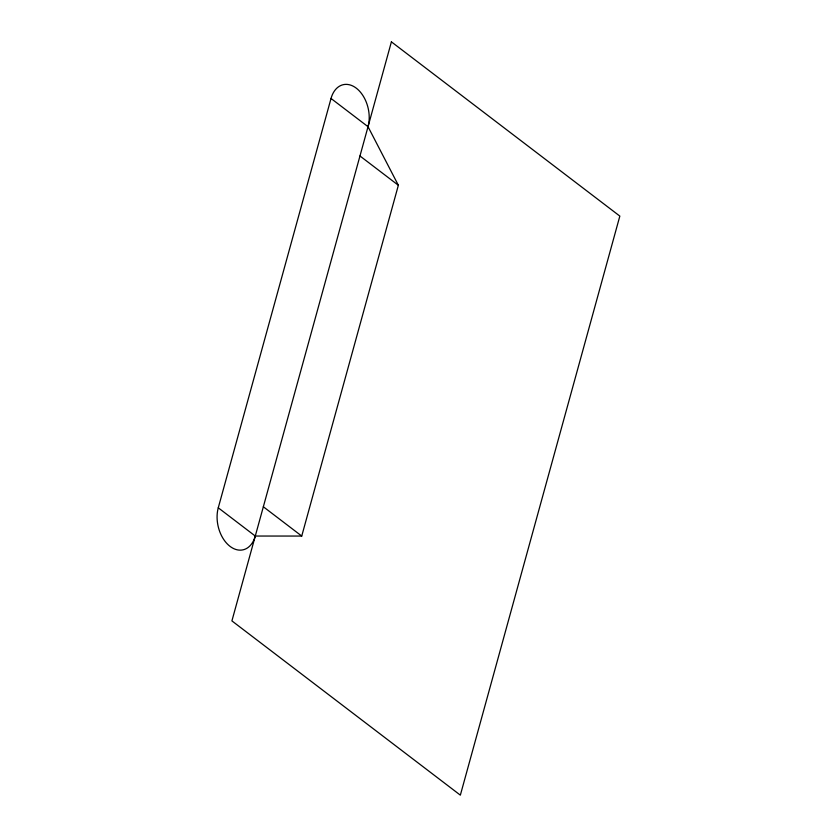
<?xml version="1.0" encoding="UTF-8"?>
<svg xmlns="http://www.w3.org/2000/svg" width="837" height="837" viewBox="0 0 837 837"><rect width="100%" height="100%" fill="white"/><g stroke="black" fill="none" stroke-linecap="round" stroke-linejoin="round"><path stroke-width="1.26" d="M218.269 507.808L331.023 98.473A28.604 19.136 77.3 0 1 356.259 88.147A28.604 19.136 77.3 0 1 368.029 126.701L398.36 185.27L301.738 536.057L255.275 536.046A28.604 19.136 77.3 0 1 230.039 546.373A28.604 19.136 77.3 0 1 218.269 507.808L255.275 536.046M331.023 98.473L368.029 126.701M359.962 155.975L398.36 185.27M263.341 506.762L301.738 536.057M391.402 41.85L231.912 620.897L460.35 795.15L619.84 216.103L391.402 41.85"/></g></svg>
